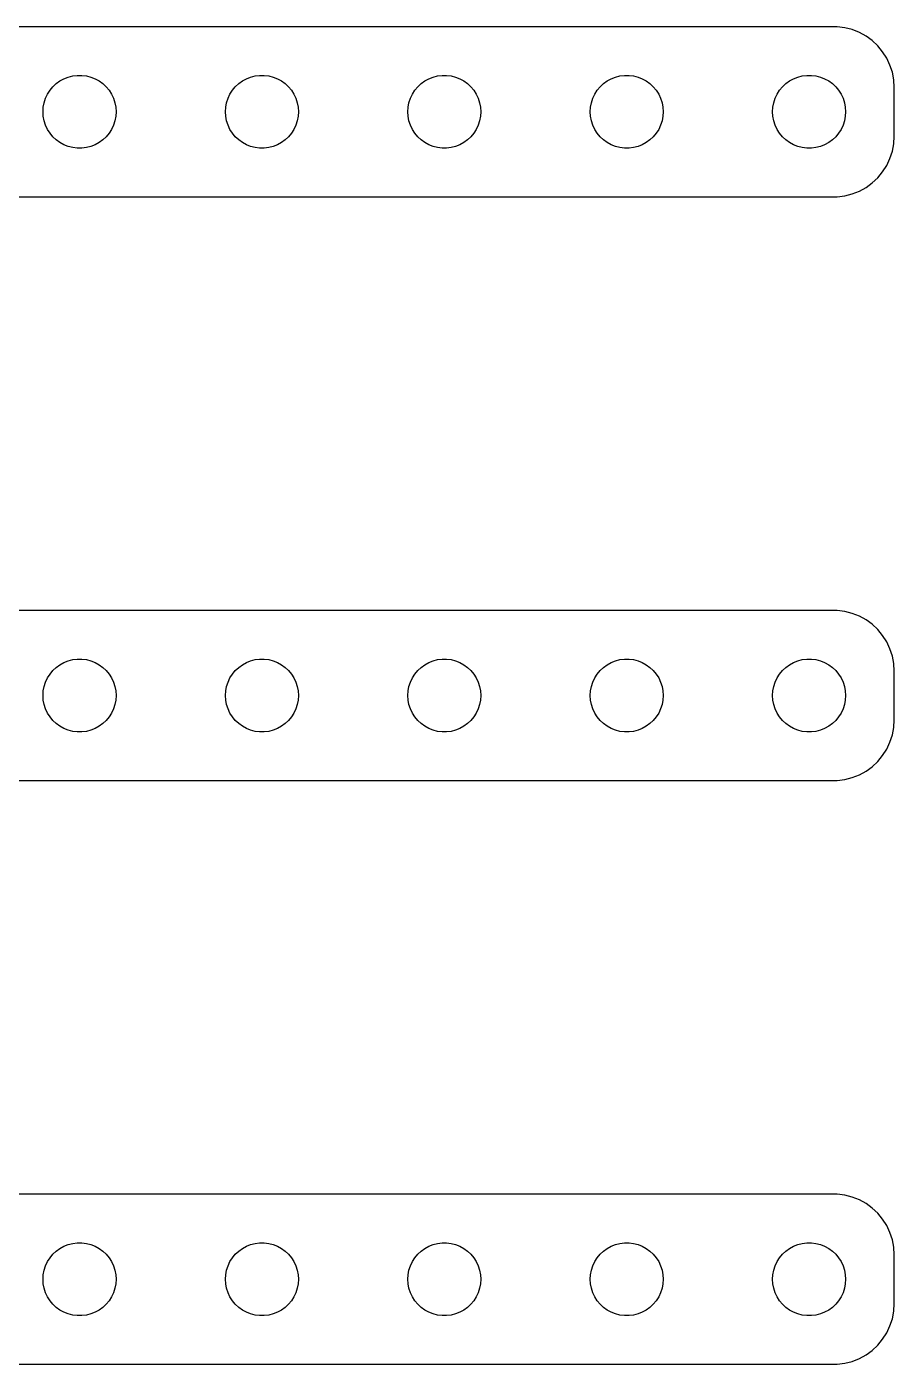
# Model space of a CAD drawing. Header units: metres. Extents: x -33.5 to 33.5, y 44.5 to 99.5.
# Drawn here: x -2.2 to 33.5, y 44.5 to 99.5 of the extents above; entities that cross this region are included whole.
import ezdxf

# ---------------------------------------------------------------- set-up
doc = ezdxf.new("R2010")
doc.units = ezdxf.units.M

msp = doc.modelspace()

# ---------------------------------------------------------------- linework, layer by layer
for p, q in [((31.157, 99.4951), (-31.157, 99.4951)), ((31.4684, 99.4557), (31.157, 99.4951)), ((31.7725, 99.3776), (31.4684, 99.4557)), ((32.0644, 99.2621), (31.7725, 99.3776)), ((32.3396, 99.1108), (32.0644, 99.2621)), ((32.5936, 98.9263), (32.3396, 99.1108)), ((32.8224, 98.7114), (32.5936, 98.9263)), ((33.0225, 98.4695), (32.8224, 98.7114)), ((33.1908, 98.2044), (33.0225, 98.4695)), ((33.3244, 97.9203), (33.1908, 98.2044)), ((33.4214, 97.6217), (33.3244, 97.9203)), ((-0.803726, 97.2665), (-0.638657, 97.3572)), ((-0.638657, 97.3572), (-0.463516, 97.4266)), ((-0.463516, 97.4266), (-0.281067, 97.4734)), ((-0.281067, 97.4734), (-0.094177, 97.497)), ((-0.094177, 97.497), (0.094177, 97.497)), ((0.094177, 97.497), (0.281067, 97.4734)), ((0.281067, 97.4734), (0.463516, 97.4266)), ((0.463516, 97.4266), (0.638657, 97.3572)), ((0.638657, 97.3572), (0.803726, 97.2665)), ((6.69626, 97.2665), (6.86133, 97.3572)), ((6.86133, 97.3572), (7.03647, 97.4266)), ((7.03647, 97.4266), (7.21892, 97.4734)), ((7.21892, 97.4734), (7.40581, 97.497)), ((7.40581, 97.497), (7.59418, 97.497)), ((7.59418, 97.497), (7.78107, 97.4734)), ((7.78107, 97.4734), (7.96352, 97.4266)), ((7.96352, 97.4266), (8.13866, 97.3572)), ((8.13866, 97.3572), (8.30373, 97.2665)), ((14.1963, 97.2665), (14.3613, 97.3572)), ((14.3613, 97.3572), (14.5365, 97.4266)), ((14.5365, 97.4266), (14.7189, 97.4734)), ((14.7189, 97.4734), (14.9058, 97.497)), ((14.9058, 97.497), (15.0942, 97.497)), ((15.0942, 97.497), (15.2811, 97.4734)), ((15.2811, 97.4734), (15.4635, 97.4266)), ((15.4635, 97.4266), (15.6387, 97.3572)), ((15.6387, 97.3572), (15.8037, 97.2665)), ((21.6963, 97.2665), (21.8613, 97.3572)), ((21.8613, 97.3572), (22.0365, 97.4266)), ((22.0365, 97.4266), (22.2189, 97.4734)), ((22.2189, 97.4734), (22.4058, 97.497)), ((22.4058, 97.497), (22.5942, 97.497)), ((22.5942, 97.497), (22.7811, 97.4734)), ((22.7811, 97.4734), (22.9635, 97.4266)), ((22.9635, 97.4266), (23.1387, 97.3572)), ((23.1387, 97.3572), (23.3037, 97.2665)), ((29.1963, 97.2665), (29.3613, 97.3572)), ((29.3613, 97.3572), (29.5365, 97.4266)), ((29.5365, 97.4266), (29.7189, 97.4734)), ((29.7189, 97.4734), (29.9058, 97.497)), ((29.9058, 97.497), (30.0942, 97.497)), ((30.0942, 97.497), (30.2811, 97.4734)), ((30.2811, 97.4734), (30.4635, 97.4266)), ((30.4635, 97.4266), (30.6387, 97.3572)), ((30.6387, 97.3572), (30.8037, 97.2665)), ((33.4803, 97.3133), (33.4214, 97.6217)), ((-1.31445, 96.7226), (-1.21352, 96.8817)), ((-1.21352, 96.8817), (-1.09344, 97.0268)), ((-1.09344, 97.0268), (-0.956131, 97.1558)), ((-0.956131, 97.1558), (-0.803726, 97.2665)), ((0.803726, 97.2665), (0.956131, 97.1558)), ((0.956131, 97.1558), (1.09344, 97.0268)), ((1.09344, 97.0268), (1.21352, 96.8817)), ((1.21352, 96.8817), (1.31445, 96.7226)), ((6.18553, 96.7226), (6.28647, 96.8817)), ((6.28647, 96.8817), (6.40654, 97.0268)), ((6.40654, 97.0268), (6.54385, 97.1558)), ((6.54385, 97.1558), (6.69626, 97.2665)), ((8.30373, 97.2665), (8.45613, 97.1558)), ((8.45613, 97.1558), (8.59344, 97.0268)), ((8.59344, 97.0268), (8.71352, 96.8817)), ((8.71352, 96.8817), (8.81445, 96.7226)), ((13.6855, 96.7226), (13.7865, 96.8817)), ((13.7865, 96.8817), (13.9065, 97.0268)), ((13.9065, 97.0268), (14.0439, 97.1558)), ((14.0439, 97.1558), (14.1963, 97.2665)), ((15.8037, 97.2665), (15.9561, 97.1558)), ((15.9561, 97.1558), (16.0934, 97.0268)), ((16.0934, 97.0268), (16.2135, 96.8817)), ((16.2135, 96.8817), (16.3145, 96.7226)), ((21.1855, 96.7226), (21.2865, 96.8817)), ((21.2865, 96.8817), (21.4065, 97.0268)), ((21.4065, 97.0268), (21.5439, 97.1558)), ((21.5439, 97.1558), (21.6963, 97.2665)), ((23.3037, 97.2665), (23.4561, 97.1558)), ((23.4561, 97.1558), (23.5934, 97.0268)), ((23.5934, 97.0268), (23.7135, 96.8817)), ((23.7135, 96.8817), (23.8145, 96.7226)), ((28.6855, 96.7226), (28.7865, 96.8817)), ((28.7865, 96.8817), (28.9065, 97.0268)), ((28.9065, 97.0268), (29.0439, 97.1558)), ((29.0439, 97.1558), (29.1963, 97.2665)), ((30.8037, 97.2665), (30.9561, 97.1558)), ((30.9561, 97.1558), (31.0934, 97.0268)), ((31.0934, 97.0268), (31.2135, 96.8817)), ((31.2135, 96.8817), (31.3145, 96.7226)), ((33.5, 97), (33.4803, 97.3133)), ((33.5, 95), (33.5, 97)), ((-1.48816, 96.188), (-1.45287, 96.373)), ((-1.45287, 96.373), (-1.39465, 96.5522)), ((-1.39465, 96.5522), (-1.31445, 96.7226)), ((1.31445, 96.7226), (1.39465, 96.5522)), ((1.39465, 96.5522), (1.45287, 96.373)), ((1.45287, 96.373), (1.48816, 96.188)), ((6.01183, 96.188), (6.04712, 96.373)), ((6.04712, 96.373), (6.10533, 96.5522)), ((6.10533, 96.5522), (6.18553, 96.7226)), ((8.81445, 96.7226), (8.89465, 96.5522)), ((8.89465, 96.5522), (8.95287, 96.373)), ((8.95287, 96.373), (8.98816, 96.188)), ((13.5118, 96.188), (13.5471, 96.373)), ((13.5471, 96.373), (13.6053, 96.5522)), ((13.6053, 96.5522), (13.6855, 96.7226)), ((16.3145, 96.7226), (16.3947, 96.5522)), ((16.3947, 96.5522), (16.4529, 96.373)), ((16.4529, 96.373), (16.4882, 96.188)), ((21.0118, 96.188), (21.0471, 96.373)), ((21.0471, 96.373), (21.1053, 96.5522)), ((21.1053, 96.5522), (21.1855, 96.7226)), ((23.8145, 96.7226), (23.8947, 96.5522)), ((23.8947, 96.5522), (23.9529, 96.373)), ((23.9529, 96.373), (23.9882, 96.188)), ((28.5118, 96.188), (28.5471, 96.373)), ((28.5471, 96.373), (28.6053, 96.5522)), ((28.6053, 96.5522), (28.6855, 96.7226)), ((31.3145, 96.7226), (31.3947, 96.5522)), ((31.3947, 96.5522), (31.4529, 96.373)), ((31.4529, 96.373), (31.4882, 96.188)), ((-1.5, 96), (-1.48816, 96.188)), ((-1.48816, 95.812), (-1.5, 96)), ((-1.45287, 95.627), (-1.48816, 95.812)), ((1.48816, 95.812), (1.45287, 95.627)), ((1.48816, 96.188), (1.5, 96)), ((1.5, 96), (1.48816, 95.812)), ((6, 96), (6.01183, 96.188)), ((6.01183, 95.812), (6, 96)), ((6.04712, 95.627), (6.01183, 95.812)), ((8.98816, 95.812), (8.95287, 95.627)), ((8.98816, 96.188), (9, 96)), ((9, 96), (8.98816, 95.812)), ((13.5, 96), (13.5118, 96.188)), ((13.5118, 95.812), (13.5, 96)), ((13.5471, 95.627), (13.5118, 95.812)), ((16.4882, 95.812), (16.4529, 95.627)), ((16.4882, 96.188), (16.5, 96)), ((16.5, 96), (16.4882, 95.812)), ((21, 96), (21.0118, 96.188)), ((21.0118, 95.812), (21, 96)), ((21.0471, 95.627), (21.0118, 95.812)), ((23.9882, 95.812), (23.9529, 95.627)), ((23.9882, 96.188), (24, 96)), ((24, 96), (23.9882, 95.812)), ((28.5, 96), (28.5118, 96.188)), ((28.5118, 95.812), (28.5, 96)), ((28.5471, 95.627), (28.5118, 95.812)), ((31.4882, 95.812), (31.4529, 95.627)), ((31.4882, 96.188), (31.5, 96)), ((31.5, 96), (31.4882, 95.812)), ((-1.39465, 95.4478), (-1.45287, 95.627)), ((-1.31445, 95.2774), (-1.39465, 95.4478)), ((-1.21352, 95.1183), (-1.31445, 95.2774)), ((1.31445, 95.2774), (1.21352, 95.1183)), ((1.39465, 95.4478), (1.31445, 95.2774)), ((1.45287, 95.627), (1.39465, 95.4478)), ((6.10533, 95.4478), (6.04712, 95.627)), ((6.18553, 95.2774), (6.10533, 95.4478)), ((6.28647, 95.1183), (6.18553, 95.2774)), ((8.81445, 95.2774), (8.71352, 95.1183)), ((8.89465, 95.4478), (8.81445, 95.2774)), ((8.95287, 95.627), (8.89465, 95.4478)), ((13.6053, 95.4478), (13.5471, 95.627)), ((13.6855, 95.2774), (13.6053, 95.4478)), ((13.7865, 95.1183), (13.6855, 95.2774)), ((16.3145, 95.2774), (16.2135, 95.1183)), ((16.3947, 95.4478), (16.3145, 95.2774)), ((16.4529, 95.627), (16.3947, 95.4478)), ((21.1053, 95.4478), (21.0471, 95.627)), ((21.1855, 95.2774), (21.1053, 95.4478)), ((21.2865, 95.1183), (21.1855, 95.2774)), ((23.8145, 95.2774), (23.7135, 95.1183)), ((23.8947, 95.4478), (23.8145, 95.2774)), ((23.9529, 95.627), (23.8947, 95.4478)), ((28.6053, 95.4478), (28.5471, 95.627)), ((28.6855, 95.2774), (28.6053, 95.4478)), ((28.7865, 95.1183), (28.6855, 95.2774)), ((31.3145, 95.2774), (31.2135, 95.1183)), ((31.3947, 95.4478), (31.3145, 95.2774)), ((31.4529, 95.627), (31.3947, 95.4478)), ((-1.09344, 94.9732), (-1.21352, 95.1183)), ((-0.956131, 94.8442), (-1.09344, 94.9732)), ((-0.803726, 94.7335), (-0.956131, 94.8442)), ((-0.638657, 94.6428), (-0.803726, 94.7335)), ((-0.463516, 94.5734), (-0.638657, 94.6428)), ((0.638657, 94.6428), (0.463516, 94.5734)), ((0.803726, 94.7335), (0.638657, 94.6428)), ((0.956131, 94.8442), (0.803726, 94.7335)), ((1.09344, 94.9732), (0.956131, 94.8442)), ((1.21352, 95.1183), (1.09344, 94.9732)), ((6.40654, 94.9732), (6.28647, 95.1183)), ((6.54385, 94.8442), (6.40654, 94.9732)), ((6.69626, 94.7335), (6.54385, 94.8442)), ((6.86133, 94.6428), (6.69626, 94.7335)), ((7.03647, 94.5734), (6.86133, 94.6428)), ((8.13866, 94.6428), (7.96352, 94.5734)), ((8.30373, 94.7335), (8.13866, 94.6428)), ((8.45613, 94.8442), (8.30373, 94.7335)), ((8.59344, 94.9732), (8.45613, 94.8442)), ((8.71352, 95.1183), (8.59344, 94.9732)), ((13.9065, 94.9732), (13.7865, 95.1183)), ((14.0439, 94.8442), (13.9065, 94.9732)), ((14.1963, 94.7335), (14.0439, 94.8442)), ((14.3613, 94.6428), (14.1963, 94.7335)), ((14.5365, 94.5734), (14.3613, 94.6428)), ((15.6387, 94.6428), (15.4635, 94.5734)), ((15.8037, 94.7335), (15.6387, 94.6428)), ((15.9561, 94.8442), (15.8037, 94.7335)), ((16.0934, 94.9732), (15.9561, 94.8442)), ((16.2135, 95.1183), (16.0934, 94.9732)), ((21.4065, 94.9732), (21.2865, 95.1183)), ((21.5439, 94.8442), (21.4065, 94.9732)), ((21.6963, 94.7335), (21.5439, 94.8442)), ((21.8613, 94.6428), (21.6963, 94.7335)), ((22.0365, 94.5734), (21.8613, 94.6428)), ((23.1387, 94.6428), (22.9635, 94.5734)), ((23.3037, 94.7335), (23.1387, 94.6428)), ((23.4561, 94.8442), (23.3037, 94.7335)), ((23.5934, 94.9732), (23.4561, 94.8442)), ((23.7135, 95.1183), (23.5934, 94.9732)), ((28.9065, 94.9732), (28.7865, 95.1183)), ((29.0439, 94.8442), (28.9065, 94.9732)), ((29.1963, 94.7335), (29.0439, 94.8442)), ((29.3613, 94.6428), (29.1963, 94.7335)), ((29.5365, 94.5734), (29.3613, 94.6428)), ((30.6387, 94.6428), (30.4635, 94.5734)), ((30.8037, 94.7335), (30.6387, 94.6428)), ((30.9561, 94.8442), (30.8037, 94.7335)), ((31.0934, 94.9732), (30.9561, 94.8442)), ((31.2135, 95.1183), (31.0934, 94.9732)), ((33.4214, 94.3783), (33.4803, 94.6867)), ((33.4803, 94.6867), (33.5, 95)), ((-0.281067, 94.5266), (-0.463516, 94.5734)), ((-0.094177, 94.503), (-0.281067, 94.5266)), ((0.094177, 94.503), (-0.094177, 94.503)), ((0.281067, 94.5266), (0.094177, 94.503)), ((0.463516, 94.5734), (0.281067, 94.5266)), ((7.21892, 94.5266), (7.03647, 94.5734)), ((7.40581, 94.503), (7.21892, 94.5266)), ((7.59418, 94.503), (7.40581, 94.503)), ((7.78107, 94.5266), (7.59418, 94.503)), ((7.96352, 94.5734), (7.78107, 94.5266)), ((14.7189, 94.5266), (14.5365, 94.5734)), ((14.9058, 94.503), (14.7189, 94.5266)), ((15.0942, 94.503), (14.9058, 94.503)), ((15.2811, 94.5266), (15.0942, 94.503)), ((15.4635, 94.5734), (15.2811, 94.5266)), ((22.2189, 94.5266), (22.0365, 94.5734)), ((22.4058, 94.503), (22.2189, 94.5266)), ((22.5942, 94.503), (22.4058, 94.503)), ((22.7811, 94.5266), (22.5942, 94.503)), ((22.9635, 94.5734), (22.7811, 94.5266)), ((29.7189, 94.5266), (29.5365, 94.5734)), ((29.9058, 94.503), (29.7189, 94.5266)), ((30.0942, 94.503), (29.9058, 94.503)), ((30.2811, 94.5266), (30.0942, 94.503)), ((30.4635, 94.5734), (30.2811, 94.5266)), ((33.1908, 93.7956), (33.3244, 94.0797)), ((33.3244, 94.0797), (33.4214, 94.3783)), ((32.8224, 93.2886), (33.0225, 93.5305)), ((33.0225, 93.5305), (33.1908, 93.7956)), ((32.3396, 92.8892), (32.5936, 93.0737)), ((32.5936, 93.0737), (32.8224, 93.2886)), ((-31.157, 92.5049), (31.157, 92.5049)), ((31.157, 92.5049), (31.4684, 92.5443)), ((31.4684, 92.5443), (31.7725, 92.6224)), ((31.7725, 92.6224), (32.0644, 92.7379)), ((32.0644, 92.7379), (32.3396, 92.8892)), ((31.157, 75.4951), (-31.157, 75.4951)), ((31.4684, 75.4557), (31.157, 75.4951)), ((31.7725, 75.3776), (31.4684, 75.4557)), ((32.0644, 75.2621), (31.7725, 75.3776)), ((32.3396, 75.1108), (32.0644, 75.2621)), ((32.5936, 74.9263), (32.3396, 75.1108)), ((32.8224, 74.7114), (32.5936, 74.9263)), ((33.0225, 74.4695), (32.8224, 74.7114)), ((33.1908, 74.2044), (33.0225, 74.4695)), ((33.3244, 73.9203), (33.1908, 74.2044)), ((33.4214, 73.6217), (33.3244, 73.9203)), ((-1.09344, 73.0268), (-0.956131, 73.1558)), ((-0.956131, 73.1558), (-0.803726, 73.2665)), ((-0.803726, 73.2665), (-0.638657, 73.3572)), ((-0.638657, 73.3572), (-0.463516, 73.4266)), ((-0.463516, 73.4266), (-0.281067, 73.4734)), ((-0.281067, 73.4734), (-0.094177, 73.497)), ((-0.094177, 73.497), (0.094177, 73.497)), ((0.094177, 73.497), (0.281067, 73.4734)), ((0.281067, 73.4734), (0.463516, 73.4266)), ((0.463516, 73.4266), (0.638657, 73.3572)), ((0.638657, 73.3572), (0.803726, 73.2665)), ((0.803726, 73.2665), (0.956131, 73.1558)), ((0.956131, 73.1558), (1.09344, 73.0268)), ((6.40654, 73.0268), (6.54385, 73.1558)), ((6.54385, 73.1558), (6.69626, 73.2665)), ((6.69626, 73.2665), (6.86133, 73.3572)), ((6.86133, 73.3572), (7.03647, 73.4266)), ((7.03647, 73.4266), (7.21892, 73.4734)), ((7.21892, 73.4734), (7.40581, 73.497)), ((7.40581, 73.497), (7.59418, 73.497)), ((7.59418, 73.497), (7.78107, 73.4734)), ((7.78107, 73.4734), (7.96352, 73.4266)), ((7.96352, 73.4266), (8.13866, 73.3572)), ((8.13866, 73.3572), (8.30373, 73.2665)), ((8.30373, 73.2665), (8.45613, 73.1558)), ((8.45613, 73.1558), (8.59344, 73.0268)), ((13.9065, 73.0268), (14.0439, 73.1558)), ((14.0439, 73.1558), (14.1963, 73.2665)), ((14.1963, 73.2665), (14.3613, 73.3572)), ((14.3613, 73.3572), (14.5365, 73.4266)), ((14.5365, 73.4266), (14.7189, 73.4734)), ((14.7189, 73.4734), (14.9058, 73.497)), ((14.9058, 73.497), (15.0942, 73.497)), ((15.0942, 73.497), (15.2811, 73.4734)), ((15.2811, 73.4734), (15.4635, 73.4266)), ((15.4635, 73.4266), (15.6387, 73.3572)), ((15.6387, 73.3572), (15.8037, 73.2665)), ((15.8037, 73.2665), (15.9561, 73.1558)), ((15.9561, 73.1558), (16.0934, 73.0268)), ((21.4065, 73.0268), (21.5439, 73.1558)), ((21.5439, 73.1558), (21.6963, 73.2665)), ((21.6963, 73.2665), (21.8613, 73.3572)), ((21.8613, 73.3572), (22.0365, 73.4266)), ((22.0365, 73.4266), (22.2189, 73.4734)), ((22.2189, 73.4734), (22.4058, 73.497)), ((22.4058, 73.497), (22.5942, 73.497)), ((22.5942, 73.497), (22.7811, 73.4734)), ((22.7811, 73.4734), (22.9635, 73.4266)), ((22.9635, 73.4266), (23.1387, 73.3572)), ((23.1387, 73.3572), (23.3037, 73.2665)), ((23.3037, 73.2665), (23.4561, 73.1558)), ((23.4561, 73.1558), (23.5934, 73.0268)), ((28.9065, 73.0268), (29.0439, 73.1558)), ((29.0439, 73.1558), (29.1963, 73.2665)), ((29.1963, 73.2665), (29.3613, 73.3572)), ((29.3613, 73.3572), (29.5365, 73.4266)), ((29.5365, 73.4266), (29.7189, 73.4734)), ((29.7189, 73.4734), (29.9058, 73.497)), ((29.9058, 73.497), (30.0942, 73.497)), ((30.0942, 73.497), (30.2811, 73.4734)), ((30.2811, 73.4734), (30.4635, 73.4266)), ((30.4635, 73.4266), (30.6387, 73.3572)), ((30.6387, 73.3572), (30.8037, 73.2665)), ((30.8037, 73.2665), (30.9561, 73.1558)), ((30.9561, 73.1558), (31.0934, 73.0268)), ((33.4803, 73.3133), (33.4214, 73.6217)), ((33.5, 73), (33.4803, 73.3133)), ((-1.39465, 72.5522), (-1.31445, 72.7226)), ((-1.31445, 72.7226), (-1.21352, 72.8817)), ((-1.21352, 72.8817), (-1.09344, 73.0268)), ((1.09344, 73.0268), (1.21352, 72.8817)), ((1.21352, 72.8817), (1.31445, 72.7226)), ((1.31445, 72.7226), (1.39465, 72.5522)), ((6.10533, 72.5522), (6.18553, 72.7226)), ((6.18553, 72.7226), (6.28647, 72.8817)), ((6.28647, 72.8817), (6.40654, 73.0268)), ((8.59344, 73.0268), (8.71352, 72.8817)), ((8.71352, 72.8817), (8.81445, 72.7226)), ((8.81445, 72.7226), (8.89465, 72.5522)), ((13.6053, 72.5522), (13.6855, 72.7226)), ((13.6855, 72.7226), (13.7865, 72.8817)), ((13.7865, 72.8817), (13.9065, 73.0268)), ((16.0934, 73.0268), (16.2135, 72.8817)), ((16.2135, 72.8817), (16.3145, 72.7226)), ((16.3145, 72.7226), (16.3947, 72.5522)), ((21.1053, 72.5522), (21.1855, 72.7226)), ((21.1855, 72.7226), (21.2865, 72.8817)), ((21.2865, 72.8817), (21.4065, 73.0268)), ((23.5934, 73.0268), (23.7135, 72.8817)), ((23.7135, 72.8817), (23.8145, 72.7226)), ((23.8145, 72.7226), (23.8947, 72.5522)), ((28.6053, 72.5522), (28.6855, 72.7226)), ((28.6855, 72.7226), (28.7865, 72.8817)), ((28.7865, 72.8817), (28.9065, 73.0268)), ((31.0934, 73.0268), (31.2135, 72.8817)), ((31.2135, 72.8817), (31.3145, 72.7226)), ((31.3145, 72.7226), (31.3947, 72.5522)), ((33.5, 71), (33.5, 73)), ((-1.5, 72), (-1.48816, 72.188)), ((-1.48816, 72.188), (-1.45287, 72.373)), ((-1.45287, 72.373), (-1.39465, 72.5522)), ((1.39465, 72.5522), (1.45287, 72.373)), ((1.45287, 72.373), (1.48816, 72.188)), ((1.48816, 72.188), (1.5, 72)), ((6, 72), (6.01183, 72.188)), ((6.01183, 72.188), (6.04712, 72.373)), ((6.04712, 72.373), (6.10533, 72.5522)), ((8.89465, 72.5522), (8.95287, 72.373)), ((8.95287, 72.373), (8.98816, 72.188)), ((8.98816, 72.188), (9, 72)), ((13.5, 72), (13.5118, 72.188)), ((13.5118, 72.188), (13.5471, 72.373)), ((13.5471, 72.373), (13.6053, 72.5522)), ((16.3947, 72.5522), (16.4529, 72.373)), ((16.4529, 72.373), (16.4882, 72.188)), ((16.4882, 72.188), (16.5, 72)), ((21, 72), (21.0118, 72.188)), ((21.0118, 72.188), (21.0471, 72.373)), ((21.0471, 72.373), (21.1053, 72.5522)), ((23.8947, 72.5522), (23.9529, 72.373)), ((23.9529, 72.373), (23.9882, 72.188)), ((23.9882, 72.188), (24, 72)), ((28.5, 72), (28.5118, 72.188)), ((28.5118, 72.188), (28.5471, 72.373)), ((28.5471, 72.373), (28.6053, 72.5522)), ((31.3947, 72.5522), (31.4529, 72.373)), ((31.4529, 72.373), (31.4882, 72.188)), ((31.4882, 72.188), (31.5, 72)), ((-1.48816, 71.812), (-1.5, 72)), ((-1.45287, 71.627), (-1.48816, 71.812)), ((-1.39465, 71.4478), (-1.45287, 71.627)), ((1.45287, 71.627), (1.39465, 71.4478)), ((1.48816, 71.812), (1.45287, 71.627)), ((1.5, 72), (1.48816, 71.812)), ((6.01183, 71.812), (6, 72)), ((6.04712, 71.627), (6.01183, 71.812)), ((6.10533, 71.4478), (6.04712, 71.627)), ((8.95287, 71.627), (8.89465, 71.4478)), ((8.98816, 71.812), (8.95287, 71.627)), ((9, 72), (8.98816, 71.812)), ((13.5118, 71.812), (13.5, 72)), ((13.5471, 71.627), (13.5118, 71.812)), ((13.6053, 71.4478), (13.5471, 71.627)), ((16.4529, 71.627), (16.3947, 71.4478)), ((16.4882, 71.812), (16.4529, 71.627)), ((16.5, 72), (16.4882, 71.812)), ((21.0118, 71.812), (21, 72)), ((21.0471, 71.627), (21.0118, 71.812)), ((21.1053, 71.4478), (21.0471, 71.627)), ((23.9529, 71.627), (23.8947, 71.4478)), ((23.9882, 71.812), (23.9529, 71.627)), ((24, 72), (23.9882, 71.812)), ((28.5118, 71.812), (28.5, 72)), ((28.5471, 71.627), (28.5118, 71.812)), ((28.6053, 71.4478), (28.5471, 71.627)), ((31.4529, 71.627), (31.3947, 71.4478)), ((31.4882, 71.812), (31.4529, 71.627)), ((31.5, 72), (31.4882, 71.812)), ((-1.31445, 71.2774), (-1.39465, 71.4478)), ((-1.21352, 71.1183), (-1.31445, 71.2774)), ((-1.09344, 70.9732), (-1.21352, 71.1183)), ((-0.956131, 70.8442), (-1.09344, 70.9732)), ((1.09344, 70.9732), (0.956131, 70.8442)), ((1.21352, 71.1183), (1.09344, 70.9732)), ((1.31445, 71.2774), (1.21352, 71.1183)), ((1.39465, 71.4478), (1.31445, 71.2774)), ((6.18553, 71.2774), (6.10533, 71.4478)), ((6.28647, 71.1183), (6.18553, 71.2774)), ((6.40654, 70.9732), (6.28647, 71.1183)), ((6.54385, 70.8442), (6.40654, 70.9732)), ((8.59344, 70.9732), (8.45613, 70.8442)), ((8.71352, 71.1183), (8.59344, 70.9732)), ((8.81445, 71.2774), (8.71352, 71.1183)), ((8.89465, 71.4478), (8.81445, 71.2774)), ((13.6855, 71.2774), (13.6053, 71.4478)), ((13.7865, 71.1183), (13.6855, 71.2774)), ((13.9065, 70.9732), (13.7865, 71.1183)), ((14.0439, 70.8442), (13.9065, 70.9732)), ((16.0934, 70.9732), (15.9561, 70.8442)), ((16.2135, 71.1183), (16.0934, 70.9732)), ((16.3145, 71.2774), (16.2135, 71.1183)), ((16.3947, 71.4478), (16.3145, 71.2774)), ((21.1855, 71.2774), (21.1053, 71.4478)), ((21.2865, 71.1183), (21.1855, 71.2774)), ((21.4065, 70.9732), (21.2865, 71.1183)), ((21.5439, 70.8442), (21.4065, 70.9732)), ((23.5934, 70.9732), (23.4561, 70.8442)), ((23.7135, 71.1183), (23.5934, 70.9732)), ((23.8145, 71.2774), (23.7135, 71.1183)), ((23.8947, 71.4478), (23.8145, 71.2774)), ((28.6855, 71.2774), (28.6053, 71.4478)), ((28.7865, 71.1183), (28.6855, 71.2774)), ((28.9065, 70.9732), (28.7865, 71.1183)), ((29.0439, 70.8442), (28.9065, 70.9732)), ((31.0934, 70.9732), (30.9561, 70.8442)), ((31.2135, 71.1183), (31.0934, 70.9732)), ((31.3145, 71.2774), (31.2135, 71.1183)), ((31.3947, 71.4478), (31.3145, 71.2774)), ((33.4803, 70.6867), (33.5, 71)), ((-0.803726, 70.7335), (-0.956131, 70.8442)), ((-0.638657, 70.6428), (-0.803726, 70.7335)), ((-0.463516, 70.5734), (-0.638657, 70.6428)), ((-0.281067, 70.5266), (-0.463516, 70.5734)), ((-0.094177, 70.503), (-0.281067, 70.5266)), ((0.094177, 70.503), (-0.094177, 70.503)), ((0.281067, 70.5266), (0.094177, 70.503)), ((0.463516, 70.5734), (0.281067, 70.5266)), ((0.638657, 70.6428), (0.463516, 70.5734)), ((0.803726, 70.7335), (0.638657, 70.6428)), ((0.956131, 70.8442), (0.803726, 70.7335)), ((6.69626, 70.7335), (6.54385, 70.8442)), ((6.86133, 70.6428), (6.69626, 70.7335)), ((7.03647, 70.5734), (6.86133, 70.6428)), ((7.21892, 70.5266), (7.03647, 70.5734)), ((7.40581, 70.503), (7.21892, 70.5266)), ((7.59418, 70.503), (7.40581, 70.503)), ((7.78107, 70.5266), (7.59418, 70.503)), ((7.96352, 70.5734), (7.78107, 70.5266)), ((8.13866, 70.6428), (7.96352, 70.5734)), ((8.30373, 70.7335), (8.13866, 70.6428)), ((8.45613, 70.8442), (8.30373, 70.7335)), ((14.1963, 70.7335), (14.0439, 70.8442)), ((14.3613, 70.6428), (14.1963, 70.7335)), ((14.5365, 70.5734), (14.3613, 70.6428)), ((14.7189, 70.5266), (14.5365, 70.5734)), ((14.9058, 70.503), (14.7189, 70.5266)), ((15.0942, 70.503), (14.9058, 70.503)), ((15.2811, 70.5266), (15.0942, 70.503)), ((15.4635, 70.5734), (15.2811, 70.5266)), ((15.6387, 70.6428), (15.4635, 70.5734)), ((15.8037, 70.7335), (15.6387, 70.6428)), ((15.9561, 70.8442), (15.8037, 70.7335)), ((21.6963, 70.7335), (21.5439, 70.8442)), ((21.8613, 70.6428), (21.6963, 70.7335)), ((22.0365, 70.5734), (21.8613, 70.6428)), ((22.2189, 70.5266), (22.0365, 70.5734)), ((22.4058, 70.503), (22.2189, 70.5266)), ((22.5942, 70.503), (22.4058, 70.503)), ((22.7811, 70.5266), (22.5942, 70.503)), ((22.9635, 70.5734), (22.7811, 70.5266)), ((23.1387, 70.6428), (22.9635, 70.5734)), ((23.3037, 70.7335), (23.1387, 70.6428)), ((23.4561, 70.8442), (23.3037, 70.7335)), ((29.1963, 70.7335), (29.0439, 70.8442)), ((29.3613, 70.6428), (29.1963, 70.7335)), ((29.5365, 70.5734), (29.3613, 70.6428)), ((29.7189, 70.5266), (29.5365, 70.5734)), ((29.9058, 70.503), (29.7189, 70.5266)), ((30.0942, 70.503), (29.9058, 70.503)), ((30.2811, 70.5266), (30.0942, 70.503)), ((30.4635, 70.5734), (30.2811, 70.5266)), ((30.6387, 70.6428), (30.4635, 70.5734)), ((30.8037, 70.7335), (30.6387, 70.6428)), ((30.9561, 70.8442), (30.8037, 70.7335)), ((33.4214, 70.3783), (33.4803, 70.6867)), ((33.1908, 69.7956), (33.3244, 70.0797)), ((33.3244, 70.0797), (33.4214, 70.3783)), ((32.5936, 69.0737), (32.8224, 69.2886)), ((32.8224, 69.2886), (33.0225, 69.5305)), ((33.0225, 69.5305), (33.1908, 69.7956)), ((31.7725, 68.6224), (32.0644, 68.7379)), ((32.0644, 68.7379), (32.3396, 68.8892)), ((32.3396, 68.8892), (32.5936, 69.0737)), ((-31.157, 68.5049), (31.157, 68.5049)), ((31.157, 68.5049), (31.4684, 68.5443)), ((31.4684, 68.5443), (31.7725, 68.6224)), ((31.157, 51.4951), (-31.157, 51.4951)), ((31.4684, 51.4557), (31.157, 51.4951)), ((31.7725, 51.3776), (31.4684, 51.4557)), ((32.0644, 51.2621), (31.7725, 51.3776)), ((32.3396, 51.1108), (32.0644, 51.2621)), ((32.5936, 50.9263), (32.3396, 51.1108)), ((32.8224, 50.7114), (32.5936, 50.9263)), ((33.0225, 50.4695), (32.8224, 50.7114)), ((33.1908, 50.2044), (33.0225, 50.4695)), ((33.3244, 49.9203), (33.1908, 50.2044)), ((-0.281067, 49.4734), (-0.094177, 49.497)), ((-0.094177, 49.497), (0.094177, 49.497)), ((0.094177, 49.497), (0.281067, 49.4734)), ((7.21892, 49.4734), (7.40581, 49.497)), ((7.40581, 49.497), (7.59418, 49.497)), ((7.59418, 49.497), (7.78107, 49.4734)), ((14.7189, 49.4734), (14.9058, 49.497)), ((14.9058, 49.497), (15.0942, 49.497)), ((15.0942, 49.497), (15.2811, 49.4734)), ((22.2189, 49.4734), (22.4058, 49.497)), ((22.4058, 49.497), (22.5942, 49.497)), ((22.5942, 49.497), (22.7811, 49.4734)), ((29.7189, 49.4734), (29.9058, 49.497)), ((29.9058, 49.497), (30.0942, 49.497)), ((30.0942, 49.497), (30.2811, 49.4734)), ((33.4214, 49.6217), (33.3244, 49.9203)), ((33.4803, 49.3133), (33.4214, 49.6217)), ((-1.21352, 48.8817), (-1.09344, 49.0268)), ((-1.09344, 49.0268), (-0.956131, 49.1558)), ((-0.956131, 49.1558), (-0.803726, 49.2665)), ((-0.803726, 49.2665), (-0.638657, 49.3572)), ((-0.638657, 49.3572), (-0.463516, 49.4266)), ((-0.463516, 49.4266), (-0.281067, 49.4734)), ((0.281067, 49.4734), (0.463516, 49.4266)), ((0.463516, 49.4266), (0.638657, 49.3572)), ((0.638657, 49.3572), (0.803726, 49.2665)), ((0.803726, 49.2665), (0.956131, 49.1558)), ((0.956131, 49.1558), (1.09344, 49.0268)), ((1.09344, 49.0268), (1.21352, 48.8817)), ((6.28647, 48.8817), (6.40654, 49.0268)), ((6.40654, 49.0268), (6.54385, 49.1558)), ((6.54385, 49.1558), (6.69626, 49.2665)), ((6.69626, 49.2665), (6.86133, 49.3572)), ((6.86133, 49.3572), (7.03647, 49.4266)), ((7.03647, 49.4266), (7.21892, 49.4734)), ((7.78107, 49.4734), (7.96352, 49.4266)), ((7.96352, 49.4266), (8.13866, 49.3572)), ((8.13866, 49.3572), (8.30373, 49.2665)), ((8.30373, 49.2665), (8.45613, 49.1558)), ((8.45613, 49.1558), (8.59344, 49.0268)), ((8.59344, 49.0268), (8.71352, 48.8817)), ((13.7865, 48.8817), (13.9065, 49.0268)), ((13.9065, 49.0268), (14.0439, 49.1558)), ((14.0439, 49.1558), (14.1963, 49.2665)), ((14.1963, 49.2665), (14.3613, 49.3572)), ((14.3613, 49.3572), (14.5365, 49.4266)), ((14.5365, 49.4266), (14.7189, 49.4734)), ((15.2811, 49.4734), (15.4635, 49.4266)), ((15.4635, 49.4266), (15.6387, 49.3572)), ((15.6387, 49.3572), (15.8037, 49.2665)), ((15.8037, 49.2665), (15.9561, 49.1558)), ((15.9561, 49.1558), (16.0934, 49.0268)), ((16.0934, 49.0268), (16.2135, 48.8817)), ((21.2865, 48.8817), (21.4065, 49.0268)), ((21.4065, 49.0268), (21.5439, 49.1558)), ((21.5439, 49.1558), (21.6963, 49.2665)), ((21.6963, 49.2665), (21.8613, 49.3572)), ((21.8613, 49.3572), (22.0365, 49.4266)), ((22.0365, 49.4266), (22.2189, 49.4734)), ((22.7811, 49.4734), (22.9635, 49.4266)), ((22.9635, 49.4266), (23.1387, 49.3572)), ((23.1387, 49.3572), (23.3037, 49.2665)), ((23.3037, 49.2665), (23.4561, 49.1558)), ((23.4561, 49.1558), (23.5934, 49.0268)), ((23.5934, 49.0268), (23.7135, 48.8817)), ((28.7865, 48.8817), (28.9065, 49.0268)), ((28.9065, 49.0268), (29.0439, 49.1558)), ((29.0439, 49.1558), (29.1963, 49.2665)), ((29.1963, 49.2665), (29.3613, 49.3572)), ((29.3613, 49.3572), (29.5365, 49.4266)), ((29.5365, 49.4266), (29.7189, 49.4734)), ((30.2811, 49.4734), (30.4635, 49.4266)), ((30.4635, 49.4266), (30.6387, 49.3572)), ((30.6387, 49.3572), (30.8037, 49.2665)), ((30.8037, 49.2665), (30.9561, 49.1558)), ((30.9561, 49.1558), (31.0934, 49.0268)), ((31.0934, 49.0268), (31.2135, 48.8817)), ((33.5, 49), (33.4803, 49.3133)), ((33.5, 47), (33.5, 49)), ((-1.45287, 48.373), (-1.39465, 48.5522)), ((-1.39465, 48.5522), (-1.31445, 48.7226)), ((-1.31445, 48.7226), (-1.21352, 48.8817)), ((1.21352, 48.8817), (1.31445, 48.7226)), ((1.31445, 48.7226), (1.39465, 48.5522)), ((1.39465, 48.5522), (1.45287, 48.373)), ((6.04712, 48.373), (6.10533, 48.5522)), ((6.10533, 48.5522), (6.18553, 48.7226)), ((6.18553, 48.7226), (6.28647, 48.8817)), ((8.71352, 48.8817), (8.81445, 48.7226)), ((8.81445, 48.7226), (8.89465, 48.5522)), ((8.89465, 48.5522), (8.95287, 48.373)), ((13.5471, 48.373), (13.6053, 48.5522)), ((13.6053, 48.5522), (13.6855, 48.7226)), ((13.6855, 48.7226), (13.7865, 48.8817)), ((16.2135, 48.8817), (16.3145, 48.7226)), ((16.3145, 48.7226), (16.3947, 48.5522)), ((16.3947, 48.5522), (16.4529, 48.373)), ((21.0471, 48.373), (21.1053, 48.5522)), ((21.1053, 48.5522), (21.1855, 48.7226)), ((21.1855, 48.7226), (21.2865, 48.8817)), ((23.7135, 48.8817), (23.8145, 48.7226)), ((23.8145, 48.7226), (23.8947, 48.5522)), ((23.8947, 48.5522), (23.9529, 48.373)), ((28.5471, 48.373), (28.6053, 48.5522)), ((28.6053, 48.5522), (28.6855, 48.7226)), ((28.6855, 48.7226), (28.7865, 48.8817)), ((31.2135, 48.8817), (31.3145, 48.7226)), ((31.3145, 48.7226), (31.3947, 48.5522)), ((31.3947, 48.5522), (31.4529, 48.373)), ((-1.5, 48), (-1.48816, 48.188)), ((-1.48816, 47.812), (-1.5, 48)), ((-1.48816, 48.188), (-1.45287, 48.373)), ((1.45287, 48.373), (1.48816, 48.188)), ((1.48816, 48.188), (1.5, 48)), ((1.5, 48), (1.48816, 47.812)), ((6, 48), (6.01183, 48.188)), ((6.01183, 47.812), (6, 48)), ((6.01183, 48.188), (6.04712, 48.373)), ((8.95287, 48.373), (8.98816, 48.188)), ((8.98816, 48.188), (9, 48)), ((9, 48), (8.98816, 47.812)), ((13.5, 48), (13.5118, 48.188)), ((13.5118, 47.812), (13.5, 48)), ((13.5118, 48.188), (13.5471, 48.373)), ((16.4529, 48.373), (16.4882, 48.188)), ((16.4882, 48.188), (16.5, 48)), ((16.5, 48), (16.4882, 47.812)), ((21, 48), (21.0118, 48.188)), ((21.0118, 47.812), (21, 48)), ((21.0118, 48.188), (21.0471, 48.373)), ((23.9529, 48.373), (23.9882, 48.188)), ((23.9882, 48.188), (24, 48)), ((24, 48), (23.9882, 47.812)), ((28.5, 48), (28.5118, 48.188)), ((28.5118, 47.812), (28.5, 48)), ((28.5118, 48.188), (28.5471, 48.373)), ((31.4529, 48.373), (31.4882, 48.188)), ((31.4882, 48.188), (31.5, 48)), ((31.5, 48), (31.4882, 47.812)), ((-1.45287, 47.627), (-1.48816, 47.812)), ((-1.39465, 47.4478), (-1.45287, 47.627)), ((-1.31445, 47.2774), (-1.39465, 47.4478)), ((1.39465, 47.4478), (1.31445, 47.2774)), ((1.45287, 47.627), (1.39465, 47.4478)), ((1.48816, 47.812), (1.45287, 47.627)), ((6.04712, 47.627), (6.01183, 47.812)), ((6.10533, 47.4478), (6.04712, 47.627)), ((6.18553, 47.2774), (6.10533, 47.4478)), ((8.89465, 47.4478), (8.81445, 47.2774)), ((8.95287, 47.627), (8.89465, 47.4478)), ((8.98816, 47.812), (8.95287, 47.627)), ((13.5471, 47.627), (13.5118, 47.812)), ((13.6053, 47.4478), (13.5471, 47.627)), ((13.6855, 47.2774), (13.6053, 47.4478)), ((16.3947, 47.4478), (16.3145, 47.2774)), ((16.4529, 47.627), (16.3947, 47.4478)), ((16.4882, 47.812), (16.4529, 47.627)), ((21.0471, 47.627), (21.0118, 47.812)), ((21.1053, 47.4478), (21.0471, 47.627)), ((21.1855, 47.2774), (21.1053, 47.4478)), ((23.8947, 47.4478), (23.8145, 47.2774)), ((23.9529, 47.627), (23.8947, 47.4478)), ((23.9882, 47.812), (23.9529, 47.627)), ((28.5471, 47.627), (28.5118, 47.812)), ((28.6053, 47.4478), (28.5471, 47.627)), ((28.6855, 47.2774), (28.6053, 47.4478)), ((31.3947, 47.4478), (31.3145, 47.2774)), ((31.4529, 47.627), (31.3947, 47.4478)), ((31.4882, 47.812), (31.4529, 47.627)), ((-1.21352, 47.1183), (-1.31445, 47.2774)), ((-1.09344, 46.9732), (-1.21352, 47.1183)), ((-0.956131, 46.8442), (-1.09344, 46.9732)), ((-0.803726, 46.7335), (-0.956131, 46.8442)), ((0.956131, 46.8442), (0.803726, 46.7335)), ((1.09344, 46.9732), (0.956131, 46.8442)), ((1.21352, 47.1183), (1.09344, 46.9732)), ((1.31445, 47.2774), (1.21352, 47.1183)), ((6.28647, 47.1183), (6.18553, 47.2774)), ((6.40654, 46.9732), (6.28647, 47.1183)), ((6.54385, 46.8442), (6.40654, 46.9732)), ((6.69626, 46.7335), (6.54385, 46.8442)), ((8.45613, 46.8442), (8.30373, 46.7335)), ((8.59344, 46.9732), (8.45613, 46.8442)), ((8.71352, 47.1183), (8.59344, 46.9732)), ((8.81445, 47.2774), (8.71352, 47.1183)), ((13.7865, 47.1183), (13.6855, 47.2774)), ((13.9065, 46.9732), (13.7865, 47.1183)), ((14.0439, 46.8442), (13.9065, 46.9732)), ((14.1963, 46.7335), (14.0439, 46.8442)), ((15.9561, 46.8442), (15.8037, 46.7335)), ((16.0934, 46.9732), (15.9561, 46.8442)), ((16.2135, 47.1183), (16.0934, 46.9732)), ((16.3145, 47.2774), (16.2135, 47.1183)), ((21.2865, 47.1183), (21.1855, 47.2774)), ((21.4065, 46.9732), (21.2865, 47.1183)), ((21.5439, 46.8442), (21.4065, 46.9732)), ((21.6963, 46.7335), (21.5439, 46.8442)), ((23.4561, 46.8442), (23.3037, 46.7335)), ((23.5934, 46.9732), (23.4561, 46.8442)), ((23.7135, 47.1183), (23.5934, 46.9732)), ((23.8145, 47.2774), (23.7135, 47.1183)), ((28.7865, 47.1183), (28.6855, 47.2774)), ((28.9065, 46.9732), (28.7865, 47.1183)), ((29.0439, 46.8442), (28.9065, 46.9732)), ((29.1963, 46.7335), (29.0439, 46.8442)), ((30.9561, 46.8442), (30.8037, 46.7335)), ((31.0934, 46.9732), (30.9561, 46.8442)), ((31.2135, 47.1183), (31.0934, 46.9732)), ((31.3145, 47.2774), (31.2135, 47.1183)), ((33.4803, 46.6867), (33.5, 47)), ((-0.638657, 46.6428), (-0.803726, 46.7335)), ((-0.463516, 46.5734), (-0.638657, 46.6428)), ((-0.281067, 46.5266), (-0.463516, 46.5734)), ((-0.094177, 46.503), (-0.281067, 46.5266)), ((0.094177, 46.503), (-0.094177, 46.503)), ((0.281067, 46.5266), (0.094177, 46.503)), ((0.463516, 46.5734), (0.281067, 46.5266)), ((0.638657, 46.6428), (0.463516, 46.5734)), ((0.803726, 46.7335), (0.638657, 46.6428)), ((6.86133, 46.6428), (6.69626, 46.7335)), ((7.03647, 46.5734), (6.86133, 46.6428)), ((7.21892, 46.5266), (7.03647, 46.5734)), ((7.40581, 46.503), (7.21892, 46.5266)), ((7.59418, 46.503), (7.40581, 46.503)), ((7.78107, 46.5266), (7.59418, 46.503)), ((7.96352, 46.5734), (7.78107, 46.5266)), ((8.13866, 46.6428), (7.96352, 46.5734)), ((8.30373, 46.7335), (8.13866, 46.6428)), ((14.3613, 46.6428), (14.1963, 46.7335)), ((14.5365, 46.5734), (14.3613, 46.6428)), ((14.7189, 46.5266), (14.5365, 46.5734)), ((14.9058, 46.503), (14.7189, 46.5266)), ((15.0942, 46.503), (14.9058, 46.503)), ((15.2811, 46.5266), (15.0942, 46.503)), ((15.4635, 46.5734), (15.2811, 46.5266)), ((15.6387, 46.6428), (15.4635, 46.5734)), ((15.8037, 46.7335), (15.6387, 46.6428)), ((21.8613, 46.6428), (21.6963, 46.7335)), ((22.0365, 46.5734), (21.8613, 46.6428)), ((22.2189, 46.5266), (22.0365, 46.5734)), ((22.4058, 46.503), (22.2189, 46.5266)), ((22.5942, 46.503), (22.4058, 46.503)), ((22.7811, 46.5266), (22.5942, 46.503)), ((22.9635, 46.5734), (22.7811, 46.5266)), ((23.1387, 46.6428), (22.9635, 46.5734)), ((23.3037, 46.7335), (23.1387, 46.6428)), ((29.3613, 46.6428), (29.1963, 46.7335)), ((29.5365, 46.5734), (29.3613, 46.6428)), ((29.7189, 46.5266), (29.5365, 46.5734)), ((29.9058, 46.503), (29.7189, 46.5266)), ((30.0942, 46.503), (29.9058, 46.503)), ((30.2811, 46.5266), (30.0942, 46.503)), ((30.4635, 46.5734), (30.2811, 46.5266)), ((30.6387, 46.6428), (30.4635, 46.5734)), ((30.8037, 46.7335), (30.6387, 46.6428)), ((33.3244, 46.0797), (33.4214, 46.3783)), ((33.4214, 46.3783), (33.4803, 46.6867)), ((33.0225, 45.5305), (33.1908, 45.7956)), ((33.1908, 45.7956), (33.3244, 46.0797)), ((32.5936, 45.0737), (32.8224, 45.2886)), ((32.8224, 45.2886), (33.0225, 45.5305)), ((31.157, 44.5049), (31.4684, 44.5443)), ((31.4684, 44.5443), (31.7725, 44.6224)), ((31.7725, 44.6224), (32.0644, 44.7379)), ((32.0644, 44.7379), (32.3396, 44.8892)), ((32.3396, 44.8892), (32.5936, 45.0737)), ((-31.157, 44.5049), (31.157, 44.5049))]:
    msp.add_line(p, q)

doc.saveas('drawing.dxf')
